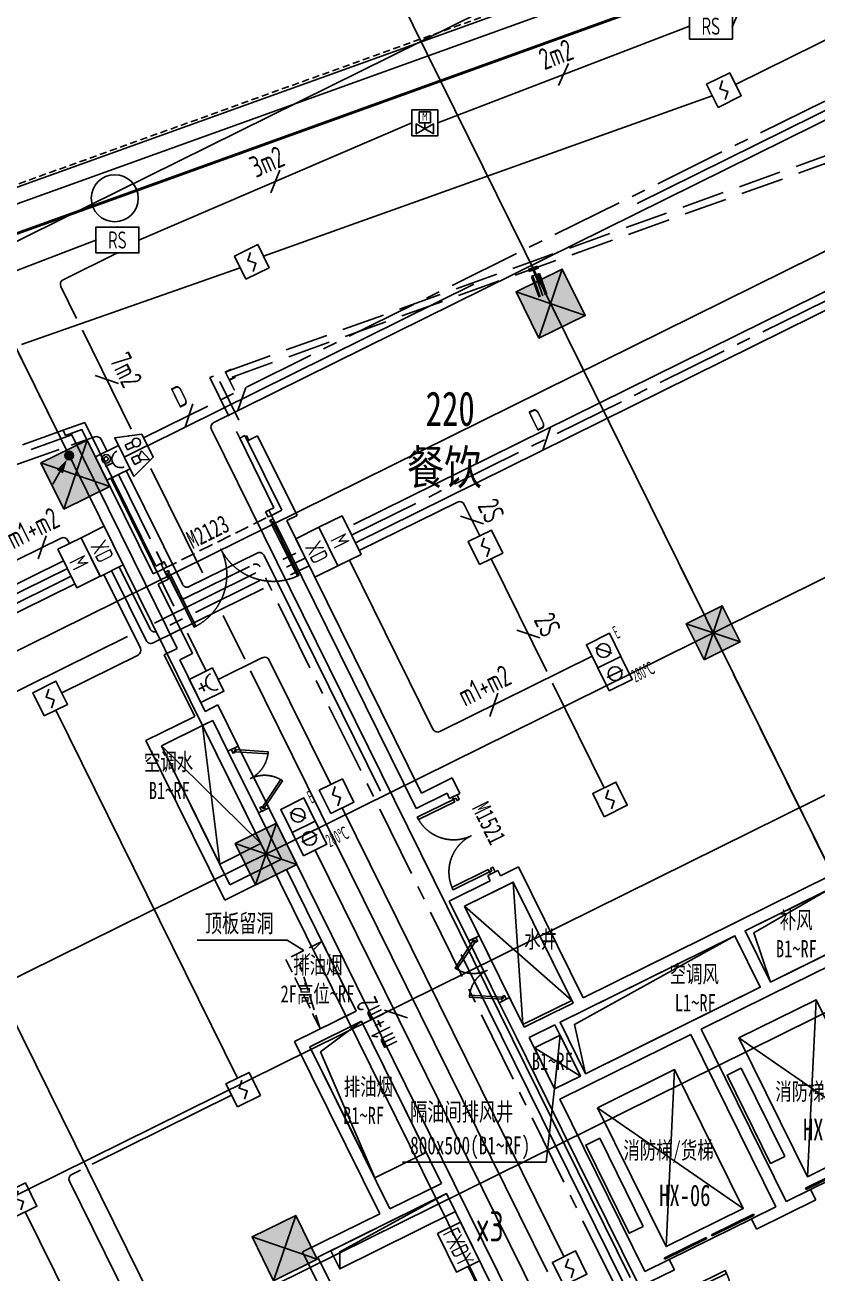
# Model space of a CAD drawing. Header units: millimetres. Extents: x -99490 to 495010, y -402480 to 18020.
# Drawn here: x 117101 to 130915, y -240074 to -218324 of the extents above; entities that cross this region are included whole.
import ezdxf
from ezdxf.enums import TextEntityAlignment as Align

# ---------------------------------------------------------------- set-up
doc = ezdxf.new("R2010")
doc.units = ezdxf.units.MM
doc.header["$LTSCALE"] = 1000
for name, pattern in [('__覆盖_A10-二层平面工作区_TEN25C3T$0$__附着_A10-2F~RF中庭外参_TEN25C3T_设计区$0$__DASH', [0.35, 0.25, -0.1]), ('__覆盖_A10-二层平面工作区_TEN25C3T$0$__附着_A10-2F~RF中庭外参_TEN25C3T_设计区$0$DASH', [0.35, 0.25, -0.1]), ('__覆盖_A10-二层平面工作区_TEN25C3T$0$__附着_A10-2F~RF中庭外参_TEN25C3T_设计区$0$HIDDEN', [9.525, 6.35, -3.175]), ('__覆盖_A10-二层平面工作区_TEN25C3T$0$DASH', [0.35, 0.25, -0.1]), ('__覆盖_A10-二层平面工作区_TEN25C3T$0$DASHED', [0.75, 0.5, -0.25]), ('__覆盖_A10-二层平面工作区_TEN25C3T$0$HIDDEN', [9.525, 6.35, -3.175]), ('CENTER', [2, 1.25, -0.25, 0.25, -0.25]), ('HIDDEN', [9.525, 6.35, -3.175]), ('HIDDEN2', [0.1875, 0.125, -0.0625])]:
    doc.linetypes.add(name, pattern=pattern)
doc.layers.get('DEFPOINTS').update_dxf_attribs({"color": 9})
for name, color, linetype in [('__覆盖_A10-二层平面工作区_TEN25C3T$0$__附着_A10-2F~RF中庭外参_TEN25C3T_设计区$0$$AUDIT-BAD-LAYER', 9, 'Continuous'), ('__覆盖_A10-二层平面工作区_TEN25C3T$0$__附着_A10-2F~RF中庭外参_TEN25C3T_设计区$0$AUDIT_I_200724183701-100', 9, 'Continuous'), ('__覆盖_A10-二层平面工作区_TEN25C3T$0$__附着_A10-2F~RF中庭外参_TEN25C3T_设计区$0$AUDIT_I_200724183701-102', 9, 'Continuous'), ('__覆盖_A10-二层平面工作区_TEN25C3T$0$__附着_A10-2F~RF中庭外参_TEN25C3T_设计区$0$AUDIT_I_200724183701-103', 9, 'Continuous'), ('__覆盖_A10-二层平面工作区_TEN25C3T$0$__附着_A10-2F~RF中庭外参_TEN25C3T_设计区$0$AUDIT_I_200724183701-104', 9, '__覆盖_A10-二层平面工作区_TEN25C3T$0$__附着_A10-2F~RF中庭外参_TEN25C3T_设计区$0$HIDDEN'), ('__覆盖_A10-二层平面工作区_TEN25C3T$0$__附着_A70-楼电梯B1F零件图_TEN25C3T_设计区_0$0$房间面积', 9, 'Continuous'), ('__覆盖_A10-二层平面工作区_TEN25C3T$0$AD-NAME-ROOM', 9, 'Continuous'), ('__覆盖_A10-二层平面工作区_TEN25C3T$0$AD-NUMB', 9, 'Continuous'), ('__覆盖_A10-二层平面工作区_TEN25C3T$0$AE-DOOR-INSD', 9, 'Continuous'), ('__覆盖_A10-二层平面工作区_TEN25C3T$0$AE-EQPM', 9, 'Continuous'), ('__覆盖_A10-二层平面工作区_TEN25C3T$0$店铺编号', 9, 'Continuous'), ('A-建筑底图', 9, 'Continuous'), ('C-XREF-EXT', 7, 'Continuous'), ('E-FAS-DEVC', 3, 'Continuous'), ('E-FAS-DIMS', 6, 'Continuous'), ('E-FAS-WIRE', 4, 'Continuous'), ('E-FAS-WIRE2', 4, 'CENTER'), ('E-FAS-WIRE5', 4, 'HIDDEN'), ('E-FAS-WIRE6', 4, 'HIDDEN2'), ('E-POWR-EQPM', 3, 'Continuous'), ('E-UNIV-EL', 140, 'Continuous'), ('E-UNIV-NOTE', 6, 'Continuous')]:
    doc.layers.add(name, color=color, linetype=linetype)
doc.styles.add('__覆盖_A10-二层平面工作区_TEN25C3T$0$__覆盖_A70-扶梯外参专项图纸_TEN25C3T_设计区$0$TH-STYLE1', font='Stfangso_0.ttf', dxfattribs={"width": 0.7})
doc.styles.add('__覆盖_A10-二层平面工作区_TEN25C3T$0$__附着_A70-楼电梯B1F零件图_TEN25C3T_设计区_0$0$TH-STYLE1', font='Stfangso_0.ttf', dxfattribs={"width": 0.7})
doc.styles.add('__覆盖_A10-二层平面工作区_TEN25C3T$0$TH-STYLE1', font='Stfangso_0.ttf', dxfattribs={"width": 0.7})
doc.styles.add('__覆盖_A10-二层平面工作区_TEN25C3T$0$TH-STYLE1_T3', font='Stfangso_0.ttf', dxfattribs={"width": 0.7})
doc.styles.add('_TEL_DIM', font='TSSDENG', dxfattribs={"width": 0.65, "height": 3.5, "bigfont": 'TSSDCHN'})
doc.styles.add('TH-STYLE3', font='tssdeng.shx', dxfattribs={"width": 0.65, "bigfont": 'tssdchn.shx'})
doc.dimstyles.new('__覆盖_A10-二层平面工作区_TEN25C3T$0$_TCH_ARCH&&150', dxfattribs={"dimtxt": 313.953488, "dimasz": 150, "dimexe": 375, "dimexo": 450, "dimgap": 150, "dimtad": 1, "dimdec": 0, "dimzin": 0, "dimdsep": 46, "dimtxsty": '__覆盖_A10-二层平面工作区_TEN25C3T$0$TH-STYLE1_T3', "dimblk": '__覆盖_A10-二层平面工作区_TEN25C3T$0$_ArchTick', "dimcen": 0.09, "dimclrd": 256, "dimclre": 256, "dimclrt": 256, "dimazin": 2, "dimtfac": 1, "dimtdec": 0, "dimtix": 1, "dimtmove": 2, "dimatfit": 3, "dimfxl": 1, "dimtolj": 1, "dimtzin": 0, "dimarcsym": 0})

# ---------------------------------------------------------------- blocks, each defined once
blk = doc.blocks.new('E-BFAS712')
blk.add_lwpolyline([(-1.5, -1.5), (-1.5, 1.5), (1.5, 1.5), (1.5, -1.5)], close=True)
at = {"layer": 'E-UNIV-EL'}
blk.add_line((1, 0), (-1, 0), dxfattribs=at)
blk.add_circle((0, 0), 0.8, dxfattribs=at)
at = {"layer": 'E-UNIV-EL', "style": 'TH-STYLE3', "width": 0.5}
blk.add_attdef('F', text='', height=1.5, dxfattribs=at).set_placement((3, -1.25), align=Align.MIDDLE)
blk = doc.blocks.new('E-BFAS730')
blk.add_lwpolyline([(-1.5, -1.5), (-1.5, 1.5), (1.5, 1.5), (1.5, -1.5)], close=True)
at = {"layer": 'E-UNIV-EL'}
blk.add_line((-0.71, 0.71), (0.71, -0.71), dxfattribs=at)
blk.add_circle((0, 0), 0.8, dxfattribs=at)
at = {"layer": 'E-UNIV-EL', "style": 'TH-STYLE3', "width": 0.5}
blk.add_attdef('F', text='', height=1.5, dxfattribs=at).set_placement((2.25, 1.25), align=Align.MIDDLE)
blk = doc.blocks.new('E-BFAS810')
blk.add_lwpolyline([(-2.5, -1.5), (-2.5, 1.5), (2.5, 1.5), (2.5, -1.5)], close=True)
at = {"layer": 'E-UNIV-EL', "style": 'TH-STYLE3', "width": 0.7}
blk.add_attdef('BOX', text='', height=2, dxfattribs=at).set_placement((0, 0), align=Align.MIDDLE)
blk = doc.blocks.new('$equip$00003463')
for p in [(0, 1.5), (-2.5, 0), (2.5, 0), (0, -1.5)]:
    blk.add_point(p)
at = {"rotation": 359.9996786081254}
blk.add_blockref('E-BFAS810', (0, 0), dxfattribs=at).add_auto_attribs({'BOX': 'RS'})
at = {"color": 7, "style": '_TEL_DIM', "flags": 1}
for tag in ['REMARK', 'A']:
    blk.add_attdef(tag, text='', height=0.01, dxfattribs=at).set_placement((0, 0), align=Align.MIDDLE_CENTER)
blk = doc.blocks.new('E-BFAS610')
blk.add_lwpolyline([(-1.5, -1.5), (-1.5, 1.5), (1.5, 1.5), (1.5, -1.5)], close=True)
at = {"layer": 'E-UNIV-EL'}
for p, q in [((0, 0), (0, -1)), ((-0.5, -0.5), (0.5, -0.5))]:
    blk.add_line(p, q, dxfattribs=at)
blk.add_arc((0, 1), 1, 180, 0, dxfattribs=at)
blk = doc.blocks.new('$equip$00003445')
for p in [(0, 1.5), (-1.5, 0), (1.5, 0), (0, -1.5)]:
    blk.add_point(p)
at = {"rotation": 359.9996786081254}
blk.add_blockref('E-BFAS610', (0, 0), dxfattribs=at)
at = {"color": 7, "style": '_TEL_DIM', "flags": 1}
for tag in ['REMARK', 'A']:
    blk.add_attdef(tag, text='', height=0.01, dxfattribs=at).set_placement((0, 0), align=Align.MIDDLE_CENTER)
blk = doc.blocks.new('E-BFAS110')
blk.add_lwpolyline([(-1.5, -1.5), (-1.5, 1.5), (1.5, 1.5), (1.5, -1.5)], close=True)
at = {"layer": 'E-UNIV-EL'}
blk.add_lwpolyline([(0.35, 1.06), (-0.35, 0.35), (0.35, -0.35), (-0.35, -1.06)], dxfattribs=at)
blk = doc.blocks.new('$Equip$00002649')
at = {"layer": 'E-FAS-DEVC', "rotation": 359.9996786081254}
blk.add_blockref('E-BFAS110', (0, 0), dxfattribs=at)
blk = doc.blocks.new('E-BFAS212')
blk.add_lwpolyline([(-1.5, -1.5), (-1.5, 1.5), (1.5, 1.5), (1.5, -1.5)], close=True)
at = {"layer": 'E-UNIV-EL'}
blk.add_line((0, 0), (0, -1), dxfattribs=at)
for radius in [0.5, 0.25]:
    blk.add_circle((0.75, -0.5), radius, dxfattribs=at)
blk.add_arc((0, 1), 1, 180, 0, dxfattribs=at)
blk = doc.blocks.new('$equip$00003443')
at = {"layer": 'E-FAS-DEVC', "rotation": 359.9996786081254}
blk.add_blockref('E-BFAS212', (0, 0), dxfattribs=at)
blk = doc.blocks.new('E-BFAS330')
blk.add_lwpolyline([(-2.5, -1.5), (-1.5, 1.5), (1.5, 1.5), (2.5, -1.5)], close=True)
at = {"layer": 'E-UNIV-EL'}
for p, q in [((0, 1.5), (0, -1.5)), ((-1.56, 1), (-0.24, 0.6)), ((-1.1, 0), (-1.56, 1)), ((-0.5, 0), (-1.3, 0)), ((-1.3, 0), (-1.3, -0.8)), ((-0.7, 0), (-0.24, 0.6)), ((-0.5, 0), (-0.5, -0.8)), ((0.6, 0.1), (0.6, -0.8)), ((1.2, 0.1), (1.2, -0.8)), ((-1.3, -0.8), (-0.5, -0.8)), ((1.2, -0.8), (0.6, -0.8))]:
    blk.add_line(p, q, dxfattribs=at)
blk.add_circle((0.9, 0.5), 0.5, dxfattribs=at)
blk = doc.blocks.new('$equip$00003451')
for p in [(0, 3), (-2, 1.5), (2, 1.5), (0, 0)]:
    blk.add_point(p)
at = {"rotation": 359.9996786081254}
blk.add_blockref('E-BFAS330', (0, 1.5), dxfattribs=at)
at = {"color": 7, "style": '_TEL_DIM', "flags": 1}
for tag in ['REMARK', 'A']:
    blk.add_attdef(tag, text='', height=0.01, dxfattribs=at).set_placement((0, 0), align=Align.MIDDLE_CENTER)
blk = doc.blocks.new('E-BFAS621-3')
blk.add_lwpolyline([(-1.5, -1.5), (-1.5, 1.5), (1.5, 1.5), (1.5, -1.5)], close=True)
at = {"layer": 'E-UNIV-EL'}
for p, q in [((-0.65, 1.3), (0.65, 1.3)), ((-0.65, 0), (-0.65, 1.3)), ((-0.65, 0), (0.65, 0)), ((0, 0), (0, -0.7)), ((0.65, 0), (0.65, 1.3))]:
    blk.add_line(p, q, dxfattribs=at)
blk.add_lwpolyline([(1, -1.28), (1, -0.12), (-1, -1.28), (-1, -0.12)], close=True, dxfattribs=at)
at = {"layer": 'E-UNIV-EL', "style": 'TH-STYLE3', "width": 0.7}
blk.add_attdef('F', text='', height=1, dxfattribs=at).set_placement((0, 0.65), align=Align.MIDDLE)
blk = doc.blocks.new('E-BFAS011')
blk.add_lwpolyline([(-2.5, -1.5), (-2.5, 1.5), (2.5, 1.5), (2.5, -1.5)], close=True)
at = {"layer": 'E-UNIV-EL', "style": 'TH-STYLE3', "width": 0.7}
blk.add_attdef('F', text='', height=2, dxfattribs=at).set_placement((0, 0), align=Align.MIDDLE)
blk = doc.blocks.new('E-ANNO04')
blk.add_line((-1, -1), (1, 1))
at = {"style": 'TH-STYLE3', "width": 0.7}
blk.add_attdef('N', text='', height=2.5, dxfattribs=at).set_placement((0, 2.5), align=Align.MIDDLE)
blk = doc.blocks.new('E-BLEADER-2')
blk.add_line((-2.88, -4.98), (-1.63, -2.81))
at = {"const_width": 0.75}
blk.add_lwpolyline([(-0.38, 0, 1), (0.38, 0, 1)], format="xyb", close=True, dxfattribs=at)
blk.add_lwpolyline([(-1.63, -2.81, 1.25, 0, 0), (-0.38, -0.65, 0, 0, 0)], format="xyseb")
blk.add_circle((0, 0), 0.75)
blk = doc.blocks.new('__覆盖_A10-二层平面工作区_TEN25C3T$0$__附着_A10-2F~RF中庭外参_TEN25C3T_设计区$0$DIMISING WALL')
at = {"layer": '__覆盖_A10-二层平面工作区_TEN25C3T$0$__附着_A10-2F~RF中庭外参_TEN25C3T_设计区$0$AUDIT_I_200724183701-103'}
h = blk.add_hatch(dxfattribs=at)
h.set_pattern_fill('ANSI31,_O', color=250, scale=0.1)
h.set_pattern_definition([(45, (-76409.48765, 704775.68168), (-0.112253201513, 0.112253201513), [])])
h.paths.add_polyline_path([(80114, 95740), (80113, 95740), (80113, 95603), (80101, 95603), (80101, 95740), (80100, 95740), (80100, 95602), (80114, 95602)])
h = blk.add_hatch(dxfattribs=at)
h.set_pattern_fill('NET3', color=250, style=0)
h.set_pattern_definition([(360, (-76409.4876, 704775.6817), (8e-16, 3.175), []), (60, (-76409.4876, 704775.6817), (-2.749630657, 1.5875), []), (120, (-76409.4876, 704775.6817), (-2.749630657, -1.5875), [])])
h.paths.add_polyline_path([(80113, 95740), (80113, 95603), (80101, 95603), (80101, 95740)])
at = {"layer": '__覆盖_A10-二层平面工作区_TEN25C3T$0$__附着_A10-2F~RF中庭外参_TEN25C3T_设计区$0$$AUDIT-BAD-LAYER'}
for p, q in [((80035, 95742), (80035, 96126)), ((80057, 95742), (80057, 96126)), ((80107, 95742), (80107, 96126)), ((80157, 95742), (80157, 96126)), ((80179, 96126), (80179, 95742)), ((80057, 95742), (80035, 95742)), ((80157, 95742), (80057, 95742)), ((80157, 95742), (80179, 95742)), ((80096, 95627), (80012, 95627)), ((80118, 95627), (80204, 95627))]:
    blk.add_line(p, q, dxfattribs=at)
at = {"layer": '__覆盖_A10-二层平面工作区_TEN25C3T$0$__附着_A10-2F~RF中庭外参_TEN25C3T_设计区$0$AUDIT_I_200724183701-100'}
blk.add_lwpolyline([(80157, 96126), (80157, 95742), (80057, 95742), (80057, 96126)], dxfattribs=at)
at = {"layer": '__覆盖_A10-二层平面工作区_TEN25C3T$0$__附着_A10-2F~RF中庭外参_TEN25C3T_设计区$0$AUDIT_I_200724183701-102'}
for points in [[(80100, 95740), (80100, 95602), (80114, 95602), (80114, 95740)], [(80101, 95740), (80101, 95603), (80113, 95603), (80113, 95740)]]:
    blk.add_lwpolyline(points, dxfattribs=at)
blk.add_lwpolyline([(80113, 95740), (80113, 95603), (80101, 95603), (80101, 95740)], close=True, dxfattribs=at)
at = {"layer": '__覆盖_A10-二层平面工作区_TEN25C3T$0$__附着_A10-2F~RF中庭外参_TEN25C3T_设计区$0$AUDIT_I_200724183701-103'}
blk.add_lwpolyline([(80114, 95740), (80113, 95740), (80113, 95603), (80101, 95603), (80101, 95740), (80100, 95740), (80100, 95602), (80114, 95602), (80114, 95740)], dxfattribs=at)
at = {"layer": '__覆盖_A10-二层平面工作区_TEN25C3T$0$__附着_A10-2F~RF中庭外参_TEN25C3T_设计区$0$AUDIT_I_200724183701-104'}
for points in [[(80020, 95607), (80100, 95607), (80100, 95647), (80020, 95647), (80020, 95643), (80096, 95643), (80096, 95611), (80020, 95611)], [(80194, 95607), (80114, 95607), (80114, 95647), (80194, 95647), (80194, 95643), (80118, 95643), (80118, 95611), (80194, 95611)]]:
    blk.add_lwpolyline(points, close=True, dxfattribs=at)
blk = doc.blocks.new('*U475')
for points in [[(0, 1000), (0, 0), (1600, 0), (1600, 1000)], [(1600, 1000), (0, 1000), (1482, 899), (1600, 0)]]:
    blk.add_lwpolyline(points, close=True)
blk.add_lwpolyline([(0, 1000), (1482, 899), (1600, 0)])
at = {"style": '__覆盖_A10-二层平面工作区_TEN25C3T$0$TH-STYLE1', "width": 0.7}
blk.add_attdef('留洞编号', (206, -20), '', height=200, dxfattribs=at)
blk = doc.blocks.new('*U476')
for points in [[(0, 1000), (0, 0), (3400, 0), (3400, 1000)], [(3400, 1000), (0, 1000), (3192, 854), (3400, 0)]]:
    blk.add_lwpolyline(points, close=True)
blk.add_lwpolyline([(0, 1000), (3192, 854), (3400, 0)])
at = {"style": '__覆盖_A10-二层平面工作区_TEN25C3T$0$TH-STYLE1', "width": 0.7}
blk.add_attdef('留洞编号', (206, -20), '', height=200, dxfattribs=at)
blk = doc.blocks.new('*U477')
for points in [[(0, 2550), (0, 0), (1000, 0), (1000, 2550)], [(1000, 2550), (0, 2550), (874, 2387), (1000, 0)]]:
    blk.add_lwpolyline(points, close=True)
blk.add_lwpolyline([(0, 2550), (874, 2387), (1000, 0)])
at = {"style": '__覆盖_A10-二层平面工作区_TEN25C3T$0$TH-STYLE1', "width": 0.7}
blk.add_attdef('留洞编号', (206, -20), '', height=200, dxfattribs=at)
blk = doc.blocks.new('*U487')
blk.add_lwpolyline([(0, 0), (950, 0), (950, -2300), (0, -2300)], close=True)
for points in [[(950, 0), (0, -2300)], [(0, 0), (950, -2300)]]:
    blk.add_lwpolyline(points)
blk = doc.blocks.new('*U491')
at = {"linetype": '__覆盖_A10-二层平面工作区_TEN25C3T$0$DASH'}
blk.add_lwpolyline([(0, 0), (0, -1350), (700, -1350), (700, 0)], close=True, dxfattribs=at)
blk.add_lwpolyline([(0, -1350), (180, -169), (700, 0)], dxfattribs=at)
blk = doc.blocks.new('*U500')
for points in [[(0, 350), (0, 0), (2250, 0), (2250, 350)], [(2250, 350), (0, 350), (2116, 266), (2250, 0)]]:
    blk.add_lwpolyline(points, close=True)
blk.add_lwpolyline([(0, 350), (2116, 266), (2250, 0)])
at = {"style": '__覆盖_A10-二层平面工作区_TEN25C3T$0$TH-STYLE1', "width": 0.7}
blk.add_attdef('留洞编号', (206, -20), '', height=200, dxfattribs=at)
blk = doc.blocks.new('__覆盖_A10-二层平面工作区_TEN25C3T$0$A$C20776C1F')
at = {"layer": '__覆盖_A10-二层平面工作区_TEN25C3T$0$AD-NAME-ROOM', "style": '__覆盖_A10-二层平面工作区_TEN25C3T$0$TH-STYLE1', "width": 0.7}
blk.add_attdef('楼电梯名称', (32, 134), '', height=300, dxfattribs=at)
blk = doc.blocks.new('__覆盖_A10-二层平面工作区_TEN25C3T$0$_ArchTick')
at = {"color": 0, "linetype": 'ByBlock', "const_width": 0.4}
blk.add_lwpolyline([(-0.5, -0.5), (0.5, 0.5)], dxfattribs=at)
blk = doc.blocks.new('*D532')
at = {"layer": 'A-建筑底图', "linetype": 'ByBlock', "lineweight": -2, "transparency": 16777216}
for p, q in [((1527991, 411215), (1528921, 409333)), ((1510359, 400578), (1528755, 409669)), ((1509595, 402124), (1510525, 400241))]:
    blk.add_line(p, q, dxfattribs=at)
at = {"layer": 'DEFPOINTS', "color": 0, "linetype": 'ByBlock', "transparency": 16777216}
for p in [(1527792, 411618), (1528755, 409669), (1509395, 402527)]:
    blk.add_point(p, dxfattribs=at)
at = {"layer": 'A-建筑底图', "linetype": 'ByBlock', "lineweight": -2, "transparency": 16777216, "xscale": 150, "yscale": 150, "zscale": 150}
for p, rotation in [((1528755, 409669), 26.2983916370525), ((1510359, 400578), 206.2983916370525)]:
    blk.add_blockref('__覆盖_A10-二层平面工作区_TEN25C3T$0$_ArchTick', p, dxfattribs=dict(at, rotation=rotation))
at = {"layer": 'A-建筑底图', "linetype": 'ByBlock', "transparency": 16777216, "insert": (1519419, 405402), "char_height": 314, "attachment_point": 5, "rotation": 26.2984, "style": '__覆盖_A10-二层平面工作区_TEN25C3T$0$TH-STYLE1_T3'}
blk.add_mtext('\\A1;20520', dxfattribs=at)
blk = doc.blocks.new('*U485')
for points in [[(30, 30), (60, 30), (60, 750), (30, 750)], [(1070, 30), (1040, 30), (1040, 350), (1070, 350)]]:
    blk.add_lwpolyline(points, close=True)
for points in [[(30, 0), (30, 30), (0, 30), (0, -30), (60, -30), (60, 0), (30, 0)], [(1070, 0), (1070, 30), (1100, 30), (1100, -30), (1040, -30), (1040, 0), (1070, 0)]]:
    blk.add_lwpolyline(points)
at = {"linetype": '__覆盖_A10-二层平面工作区_TEN25C3T$0$HIDDEN'}
for centre, radius, start, end in [((30, 30), 720, 0, 90), ((1070, 30), 320, 90, 180)]:
    blk.add_arc(centre, radius, start, end, dxfattribs=at)
blk = doc.blocks.new('__覆盖_A10-二层平面工作区_TEN25C3T$0$$DorLib2D$00000294')
at = {"layer": '__覆盖_A10-二层平面工作区_TEN25C3T$0$AE-DOOR-INSD', "xscale": 0.0009090909090909091, "yscale": 0.0009090909090909091, "zscale": 0.0009090909090909091}
blk.add_blockref('*U485', (-0.5, 0), dxfattribs=at)
blk = doc.blocks.new('*U466')
for points in [[(30, 30), (60, 30), (60, 1000), (30, 1000)], [(1970, 30), (1940, 30), (1940, 1000), (1970, 1000)]]:
    blk.add_lwpolyline(points, close=True)
for points in [[(30, 0), (30, 30), (0, 30), (0, -30), (60, -30), (60, 0), (30, 0)], [(1970, 0), (1970, 30), (2000, 30), (2000, -30), (1940, -30), (1940, 0), (1970, 0)]]:
    blk.add_lwpolyline(points)
at = {"linetype": '__覆盖_A10-二层平面工作区_TEN25C3T$0$HIDDEN'}
for centre, start, end in [((30, 30), 0, 90), ((1970, 30), 90, 180)]:
    blk.add_arc(centre, 970, start, end, dxfattribs=at)
blk = doc.blocks.new('__覆盖_A10-二层平面工作区_TEN25C3T$0$$DorLib2D$00000002')
at = {"layer": '__覆盖_A10-二层平面工作区_TEN25C3T$0$AE-DOOR-INSD', "xscale": -0.0005, "yscale": 0.0005, "zscale": 0.0005, "rotation": 2.749842017599796e-11}
blk.add_blockref('*U466', (0.5, 0), dxfattribs=at)
blk = doc.blocks.new('__覆盖_A10-二层平面工作区_TEN25C3T$0$$DORLIB2D$00000127')
at = {"color": 0}
for points in [[(-0.543, 0.795), (-0.543, 0.69)], [(-0.033, 0.795), (-0.543, 0.795)], [(-0.033, 0.69), (-0.543, 0.69)], [(-0.033, 0.795), (-0.033, 0.69)], [(0.543, 0.795), (0.033, 0.795)], [(0.033, 0.795), (0.033, 0.69)], [(0.543, 0.69), (0.033, 0.69)], [(0.543, 0.795), (0.543, 0.69)], [(0.51, 0.5), (-0.51, 0.5)]]:
    blk.add_lwpolyline(points, dxfattribs=at)
blk = doc.blocks.new('*U472')
for points in [[(30, 30), (56, 15), (291, 422), (265, 437)], [(970, 30), (944, 15), (709, 422), (735, 437)]]:
    blk.add_lwpolyline(points, close=True)
for points in [[(30, 0), (30, 30), (0, 30), (0, -30), (60, -30), (60, 0), (30, 0)], [(970, 0), (970, 30), (1000, 30), (1000, -30), (940, -30), (940, 0), (970, 0)]]:
    blk.add_lwpolyline(points)
at = {"linetype": '__覆盖_A10-二层平面工作区_TEN25C3T$0$HIDDEN'}
for centre, start, end in [((30, 30), 0, 60), ((970, 30), 120, 180)]:
    blk.add_arc(centre, 470, start, end, dxfattribs=at)
blk = doc.blocks.new('__覆盖_A10-二层平面工作区_TEN25C3T$0$$DorLib2D$00000297')
at = {"layer": '__覆盖_A10-二层平面工作区_TEN25C3T$0$AE-DOOR-INSD', "xscale": 0.001, "yscale": 0.001, "zscale": 0.001}
blk.add_blockref('*U472', (-0.5, 0), dxfattribs=at)
blk = doc.blocks.new('*U496')
for points in [[(30, 30), (60, 30), (60, 500), (30, 500)], [(970, 30), (940, 30), (940, 500), (970, 500)]]:
    blk.add_lwpolyline(points, close=True)
for points in [[(30, 0), (30, 30), (0, 30), (0, -30), (60, -30), (60, 0), (30, 0)], [(970, 0), (970, 30), (1000, 30), (1000, -30), (940, -30), (940, 0), (970, 0)]]:
    blk.add_lwpolyline(points)
at = {"linetype": '__覆盖_A10-二层平面工作区_TEN25C3T$0$HIDDEN'}
for centre, start, end in [((30, 30), 0, 90), ((970, 30), 90, 180)]:
    blk.add_arc(centre, 470, start, end, dxfattribs=at)
blk = doc.blocks.new('__覆盖_A10-二层平面工作区_TEN25C3T$0$$DorLib2D$00000292')
at = {"layer": '__覆盖_A10-二层平面工作区_TEN25C3T$0$AE-DOOR-INSD', "xscale": 0.001, "yscale": 0.001, "zscale": 0.001}
blk.add_blockref('*U496', (-0.5, 0), dxfattribs=at)
blk = doc.blocks.new('A$C4BB53128')
at = {"layer": 'A-建筑底图'}
h = blk.add_hatch(color=256, dxfattribs=at)
h.dxf.hatch_style = 1
h.paths.add_polyline_path([(-15474.3, 32328.3), (-16281.2, 31929.5), (-15882.4, 31122.7), (-15075.6, 31521.4)])
h = blk.add_hatch(color=256, dxfattribs=at)
h.dxf.hatch_style = 1
h.paths.add_polyline_path([(-23762, 29348.2), (-24568.8, 28949.5), (-24170.1, 28142.6), (-23363.3, 28541.4)])
h = blk.add_hatch(color=256, dxfattribs=at)
h.dxf.hatch_style = 1
h.paths.add_polyline_path([(-12684.2, 26456.7), (-13311.7, 26146.6), (-13001.6, 25519), (-12374.1, 25829.2)])
h = blk.add_hatch(color=256, dxfattribs=at)
h.dxf.hatch_style = 1
h.paths.add_polyline_path([(-20461.1, 22669.2), (-21178.3, 22314.7), (-20823.8, 21597.5), (-20106.6, 21952)])
h = blk.add_hatch(color=256, dxfattribs=at)
h.dxf.hatch_style = 1
h.paths.add_polyline_path([(-20123.9, 15836.4), (-20885.9, 15459.8), (-20509.4, 14697.8), (-19747.3, 15074.4)])
at = {"layer": '__覆盖_A10-二层平面工作区_TEN25C3T$0$AE-EQPM'}
for p, q in [((-11198.8, 16510.4), (-11050.3, 19595.5)), ((-12395, 18930.9), (-9854, 17174.9)), ((-13664.1, 15292), (-13515.6, 18377.1)), ((-14860.4, 17712.5), (-12319.4, 15956.5))]:
    blk.add_line(p, q, dxfattribs=at)
for points in [[(-12395, 18930.9), (-11050.3, 19595.5), (-9854, 17174.9), (-11198.8, 16510.4)], [(-14860.4, 17712.5), (-13515.6, 18377.1), (-12319.4, 15956.5), (-13664.1, 15292)], [(-11596.6, 16863.9), (-12355.8, 18400.1), (-12601.6, 18278.7), (-11842.4, 16742.4)], [(-14062, 15645.5), (-14821.2, 17181.8), (-15067, 17060.3), (-14307.8, 15524)]]:
    blk.add_lwpolyline(points, close=True, dxfattribs=at)
at = {"layer": 'A-建筑底图'}
for p, q in [((0, 0), (-32337.1, 65433.7)), ((-9704.4, 0), (-40136.6, 61579.2)), ((-58470.4, 16266.6), (16323.7, 53229.6)), ((-58470.4, 9127.7), (16338.6, 46098.1)), ((-58470.4, 3438.9), (16382.8, 40431.1)), ((-32556.5, 31030.3), (-13838.2, 37763.6)), ((-32465.2, 30776.3), (-13746.8, 37509.5)), ((-57754.9, 0), (16406.6, 36650.3)), ((-50080.8, 0), (16411.2, 32860.1)), ((-15474.3, 32328.3, 0), (-15882.4, 31122.7, 0)), ((-16281.2, 31929.5, 0), (-15075.6, 31521.4, 0)), ((-24041.2, 29461.8), (-22745, 26838.9)), ((-23851.8, 29529.9), (-22610, 27017.1)), ((-20787.6, 29423.6), (-20966.9, 29335)), ((-20787.6, 29423.6), (-20100.8, 28034.1)), ((-23762, 29348.2, 0), (-24170.1, 28142.6, 0)), ((-20966.9, 29335), (-20368.7, 28124.7)), ((-24568.8, 28949.5, 0), (-23363.3, 28541.4, 0)), ((-20458.4, 28080.4), (-20548, 28036.1)), ((-20458.4, 28080.4), (-20368.7, 28124.7)), ((-20548, 28036.1), (-20459.4, 27856.8)), ((-20459.4, 27856.8), (-18022.7, 22926.1)), ((-20280.1, 27945.4), (-20100.8, 28034.1)), ((-20280.1, 27945.4), (-17932, 23194)), ((-22430.7, 27105.7), (-22610, 27017.1)), ((-22342.1, 26926.4), (-22430.7, 27105.7)), ((-22745, 26838.9), (-22191.2, 25718.2)), ((-22521.4, 26837.8), (-22342.1, 26926.4)), ((-22521.4, 26837.8), (-21923.3, 25627.6)), ((-12684.2, 26456.7, 0), (-13001.6, 25519, 0)), ((-13311.7, 26146.6, 0), (-12374.1, 25829.2, 0)), ((-22415.3, 25607.5), (-22191.2, 25718.2)), ((-22415.3, 25607.5), (-21883.6, 24531.7)), ((-22147.4, 25516.8), (-21923.3, 25627.6)), ((-22147.4, 25516.8), (-21704.3, 24620.3)), ((-21704.3, 24620.3), (-21480.2, 24731.1)), ((-21125.8, 24013.9), (-21480.2, 24731.1)), ((-22735.3, 24110.8), (-21883.6, 24531.7)), ((-22467.4, 24020.1), (-21705.4, 24396.7)), ((-21750.2, 24374.5), (-21447.4, 21956.2)), ((-21705.4, 24396.7), (-21570.9, 24463.1)), ((-21570.9, 24463.1), (-21305.1, 23925.2)), ((-22735.3, 24110.8), (-21361.9, 21331.6)), ((-20732.2, 22314.5), (-22467.4, 24020.1)), ((-22467.4, 24020.1), (-21271.2, 21599.6)), ((-21305.1, 23925.2), (-21125.8, 24013.9)), ((-21305.1, 23925.2, 0), (-20773.4, 22849.4, 0)), ((-21125.8, 24013.9, 0), (-20594.1, 22938.1, 0)), ((-17932, 23194), (-17394.1, 23459.8)), ((-17261.2, 23190.9), (-17394.1, 23459.8)), ((-18022.7, 22926.1), (-17484.8, 23191.9)), ((-17484.8, 23191.9), (-17440.5, 23102.3)), ((-17440.5, 23102.3), (-17261.2, 23190.9)), ((-20594.1, 22938.1), (-20773.4, 22849.4)), ((-20773.4, 22849.4), (-20374.7, 22042.6)), ((-20151.1, 22041.6), (-20594.1, 22938.1)), ((-20461.1, 22669.2, 0), (-20823.8, 21597.5, 0)), ((-21178.3, 22314.7, 0), (-20106.6, 21952, 0)), ((-21271.2, 21599.6), (-20374.7, 22042.6)), ((-20151.1, 22041.6), (-18844, 19396.7)), ((-21361.9, 21331.6), (-20286.1, 21863.3)), ((-20286.1, 21863.3), (-19067.6, 19397.7)), ((-16596.6, 21846.1), (-16775.9, 21757.5)), ((-16775.9, 21757.5), (-16731.6, 21667.9)), ((-16552.3, 21756.5), (-16596.6, 21846.1)), ((-16552.3, 21756.5), (-16238.5, 21911.5)), ((-16238.5, 21911.5), (-15108.8, 19625.5)), ((-12464.1, 20932.4), (-10760.7, 21774.2)), ((-17448.8, 21313.4), (-16731.6, 21667.9)), ((-17180.9, 21222.7), (-16553.3, 21532.9)), ((-16553.3, 21532.9), (-16329.2, 21643.6)), ((-16329.2, 21643.6), (-15288.1, 19536.8)), ((-12285.8, 20797.4), (-10761.8, 21550.6)), ((-17448.8, 21313.4), (-17105.4, 20618.6)), ((-16926.1, 20707.2), (-17180.9, 21222.7)), ((-15108.8, 19625.5), (-12464.1, 20932.4)), ((-17105.4, 20618.6), (-16926.1, 20707.2)), ((-16926.1, 20707.2, 0), (-16394.5, 19631.4, 0)), ((-15109.8, 19401.8), (-12465.1, 20708.8)), ((-12465.1, 20708.8), (-12022.1, 19812.3)), ((-12285.8, 20797.4), (-11842.8, 19900.9)), ((-20275.6, 20635.1), (-21842.9, 20635.1)), ((-19980.9, 20452.2), (-20275.6, 20635.1)), ((-17105.4, 20618.6, 0), (-16573.8, 19542.8, 0)), ((-11842.8, 19900.9), (-10766.8, 20432.7)), ((-11843.8, 19677.3), (-10767.9, 20209.1)), ((-13232.2, 19214.3), (-12022.1, 19812.3)), ((-16394.5, 19631.4), (-16573.8, 19542.8)), ((-16139.7, 19116), (-16394.5, 19631.4)), ((-13053.9, 19079.3), (-11843.8, 19677.3)), ((-20143.4, 18866.1), (-19067.6, 19397.7)), ((-18844, 19396.7), (-17359.9, 16393.6)), ((-16573.8, 19542.8), (-16274.7, 18937.7)), ((-16139.7, 19116), (-15646.6, 19359.7)), ((-15646.6, 19359.7), (-15288.1, 19536.8)), ((-15513.1, 19202.5), (-15109.8, 19401.8)), ((-19875.5, 18775.4), (-18979, 19218.4)), ((-18979, 19218.4), (-17583.5, 16394.7)), ((-16051.1, 18936.7), (-15602.8, 19158.2)), ((-15159.7, 18261.7), (-15602.8, 19158.2)), ((-15070.1, 18306), (-15513.1, 19202.5)), ((-15070.1, 18306), (-13232.2, 19214.3)), ((-16274.7, 18937.7), (-15743.1, 17861.9)), ((-16051.1, 18936.7), (-15608.1, 18040.2)), ((-15608.1, 18040.2), (-15514.2, 18978.9)), ((-15026.3, 18104.6), (-13233.2, 18990.7)), ((-13233.2, 18990.7), (-11749.1, 15987.4)), ((-13053.9, 19079.3), (-11569.8, 16076)), ((-20143.4, 18866.1), (-18659.3, 15863)), ((-19875.5, 18775.4), (-18480, 15951.6)), ((-15962.4, 18757.4), (-15159.7, 18261.7)), ((-15561.1, 18509.6), (-15756.9, 16764)), ((-15608.1, 18040.2), (-15159.7, 18261.7)), ((-15519.5, 17860.9), (-15026.3, 18104.6)), ((-15743.1, 17861.9), (-14170.2, 14679.3)), ((-15519.5, 17860.9), (-14035.3, 14857.6)), ((-15756.9, 16764), (-18263.3, 16764)), ((-18480, 15951.6), (-17583.5, 16394.7)), ((-17359.9, 16393.6), (-15809.2, 13255.9)), ((-18481, 15728), (-17494.9, 16215.4)), ((-17494.9, 16215.4), (-16077.1, 13346.5)), ((-11570.8, 15852.4), (-11055.3, 16107.2)), ((-11143.9, 16286.5), (-11569.8, 16076)), ((-11055.3, 16107.2), (-11143.9, 16286.5)), ((-11749.1, 15987.4), (-12174.9, 15777)), ((-20123.9, 15836.4, 0), (-20509.4, 14697.8, 0)), ((-20004, 15198.4), (-18659.3, 15863)), ((-19736.1, 15107.8), (-18481, 15728)), ((-12174.9, 15777), (-12086.3, 15597.7)), ((-12086.3, 15597.7), (-11570.8, 15852.4)), ((-20885.9, 15459.8, 0), (-19747.3, 15074.4, 0)), ((-20004, 15198.4), (-19472.4, 14122.6)), ((-19736.1, 15107.8), (-19248.8, 14121.6)), ((-13609.3, 15068.1), (-14035.3, 14857.6)), ((-13520.7, 14888.8), (-13609.3, 15068.1)), ((-13946.6, 14678.3), (-13520.7, 14888.8))]:
    blk.add_line(p, q, dxfattribs=at)
at = {"layer": 'A-建筑底图', "linetype": '__覆盖_A10-二层平面工作区_TEN25C3T$0$__附着_A10-2F~RF中庭外参_TEN25C3T_设计区$0$__DASH', "ltscale": 3}
for p, q in [((-8715.1, 35081.1), (-21622.2, 30438.2)), ((-8672.8, 34963.4), (-21448.1, 30368)), ((-21622.2, 30438.2, 0), (-21099.7, 29380.9, 0)), ((-21448.1, 30368, 0), (-20943.3, 29346.6, 0)), ((-24180.5, 29518), (-42993.2, 22750.8)), ((-24030.1, 29439.2), (-31811.5, 26640.1))]:
    blk.add_line(p, q, dxfattribs=at)
at = {"layer": 'A-建筑底图', "linetype": 'ByBlock'}
for p, q in [((-23802.5, 29653.9), (-22563.6, 27151.6)), ((-21010, 29425.2), (-21099.9, 29380.8)), ((-21099.9, 29380.8), (-20503.8, 28169.6)), ((-20368.7, 28124.7), (-21010, 29425.2)), ((-20503.8, 28169.6), (-20593.4, 28125.2)), ((-20549.1, 28035.6), (-20368.7, 28124.7)), ((-20549.2, 28035.6), (-20548, 28036.1)), ((-22563.6, 27151.6), (-22473.9, 27195.9)), ((-22429.6, 27106.3), (-22610, 27017.1)), ((-22429.6, 27106.3), (-22429.6, 27106.3))]:
    blk.add_line(p, q, dxfattribs=at)
at = {"layer": 'A-建筑底图', "linetype": '__覆盖_A10-二层平面工作区_TEN25C3T$0$DASHED'}
for p, q in [((-24041.3, 29461.9), (-23946.6, 29496)), ((-24041.3, 29461.9), (-24041.2, 29461.8)), ((-24041.2, 29461.8), (-24041.2, 29461.8)), ((-23946.6, 29496), (-23851.8, 29530)), ((-23851.8, 29530), (-23851.8, 29529.9)), ((-23851.8, 29529.9), (-23851.8, 29529.9))]:
    blk.add_line(p, q, dxfattribs=at)
at = {"layer": 'A-建筑底图', "linetype": '__覆盖_A10-二层平面工作区_TEN25C3T$0$__附着_A10-2F~RF中庭外参_TEN25C3T_设计区$0$DASH'}
blk.add_line((-22429.6, 27106.3), (-20548, 28036.1), dxfattribs=at)
at = {"layer": 'A-建筑底图', "ltscale": 5, "const_width": 50}
blk.add_lwpolyline([(-33638.3, 29838.8), (-39156.9, 39087.1), (-21781.4, 54753.6), (-13117.8, 54261.4), (-8866.3, 47054.1), (-12929.2, 37288.2), (-23278.8, 33561.7)], close=True, dxfattribs=at)
at = {"layer": 'A-建筑底图', "linetype": '__覆盖_A10-二层平面工作区_TEN25C3T$0$DASH', "lineweight": -2, "ltscale": 3}
blk.add_lwpolyline([(-10760.7, 21774.2), (-16035.6, 32447.8)], dxfattribs=at)
at = {"layer": 'A-建筑底图', "elevation": 0}
for points in [[(-15882.4, 31122.7), (-15075.6, 31521.4), (-15474.3, 32328.3), (-16281.2, 31929.5)], [(-24170.1, 28142.6), (-23363.3, 28541.4), (-23762, 29348.2), (-24568.8, 28949.5)], [(-13001.6, 25519), (-12374.1, 25829.2), (-12684.2, 26456.7), (-13311.7, 26146.6)], [(-20823.8, 21597.5), (-20106.6, 21952), (-20461.1, 22669.2), (-21178.3, 22314.7)], [(-20509.4, 14697.8), (-19747.3, 15074.4), (-20123.9, 15836.4), (-20885.9, 15459.8)]]:
    blk.add_lwpolyline(points, close=True, dxfattribs=at)
at = {"layer": 'A-建筑底图', "linetype": 'ByBlock'}
for points in [[(-23801.5, 29654.3), (-24180.6, 29518), (-24136, 29427.8), (-23851.8, 29529.9), (-22610, 27017.1)], [(-20649.9, 28097.3), (-20605.6, 28007.7), (-20549.1, 28035.6), (-20593.4, 28125.2), (-20649.9, 28097.3)], [(-22473.9, 27195.9), (-22429.6, 27106.3), (-22373.1, 27134.2), (-22417.4, 27223.9), (-22473.9, 27195.9)]]:
    blk.add_lwpolyline(points, dxfattribs=at)
at = {"layer": 'A-建筑底图'}
for points in [[(-22467.4, 24020.1), (-21750.2, 24374.5), (-20732.2, 22314.5), (-21447.4, 21956.2)], [(-15962.5, 18757.4), (-15608.1, 18040.2), (-15159.8, 18261.7), (-15514.2, 18978.9)]]:
    blk.add_lwpolyline(points, close=True, dxfattribs=at)
blk.add_circle((-23279.1, 33562.6), 410, dxfattribs=at)
at = {"layer": 'A-建筑底图', "extrusion": (-6.71706e-09, 1.86735e-08, 1), "rotation": 199.784228654318}
blk.add_blockref('__覆盖_A10-二层平面工作区_TEN25C3T$0$__附着_A10-2F~RF中庭外参_TEN25C3T_设计区$0$DIMISING WALL', (27028.9, 149429.5, 0), dxfattribs=at)
at = {"layer": 'A-建筑底图'}
ref = blk.add_blockref('__覆盖_A10-二层平面工作区_TEN25C3T$0$$DorLib2D$00000002', (-21445.1, 27481.3), dxfattribs=dict(at, xscale=2100, yscale=-2100, zscale=2100, rotation=26.29839163663796))
ref.add_attrib('A', 'M2123', (-21922.4, 27445.4), dxfattribs={"layer": '__覆盖_A10-二层平面工作区_TEN25C3T$0$AD-NUMB', "height": 313.95, "rotation": 26.29839, "style": '__覆盖_A10-二层平面工作区_TEN25C3T$0$TH-STYLE1', "width": 0.7})
for name, p, xscale, yscale, zscale, rotation in [('__覆盖_A10-二层平面工作区_TEN25C3T$0$$DorLib2D$00000297', (-20949.6, 23431.7), 1200, 1200, 1200, 296.2983916358906), ('__覆盖_A10-二层平面工作区_TEN25C3T$0$$DorLib2D$00000297', (-16750, 20125), 1200, -1200, 1200, 296.2983916369313), ('__覆盖_A10-二层平面工作区_TEN25C3T$0$$DORLIB2D$00000127', (-10382.4, 16551.3), 1599.999999999999, 200, 1599.999999999999, 26.29839163698708), ('__覆盖_A10-二层平面工作区_TEN25C3T$0$$DORLIB2D$00000127', (-12847.8, 15332.9), 1600, 200, 1600, 26.29839163698784), ('__覆盖_A10-二层平面工作区_TEN25C3T$0$$DorLib2D$00000294', (-13438.2, 13423.7), 2000, 2000, 2000, 296.2983916369347)]:
    blk.add_blockref(name, p, dxfattribs=dict(at, xscale=xscale, yscale=yscale, zscale=zscale, rotation=rotation))
ref = blk.add_blockref('__覆盖_A10-二层平面工作区_TEN25C3T$0$$DorLib2D$00000292', (-17018.5, 22474.2), dxfattribs=dict(at, xscale=1500, yscale=-1500, zscale=1500, rotation=296.2983916369339))
ref.add_attrib('A', 'M1521', (-17054.8, 22936.9), dxfattribs={"layer": '__覆盖_A10-二层平面工作区_TEN25C3T$0$AD-NUMB', "height": 313.95, "rotation": 296.29839, "style": '__覆盖_A10-二层平面工作区_TEN25C3T$0$TH-STYLE1', "width": 0.7})
at = {"layer": 'A-建筑底图', "rotation": 26.30000000000001}
blk.add_blockref('*U487', (-17180.9, 21222.7), dxfattribs=at)
at = {"layer": 'A-建筑底图', "xscale": -1, "rotation": 26.29839163689869}
for name, p in [('*U475', (-10408.4, 20609.8)), ('*U476', (-12022.1, 19812.3)), ('*U477', (-17849.2, 16932.4)), ('*U500', (-17339.8, 15901.6))]:
    blk.add_blockref(name, p, dxfattribs=at)
at = {"layer": 'A-建筑底图', "linetype": '__覆盖_A10-二层平面工作区_TEN25C3T$0$DASH', "rotation": 26.30000000000001}
blk.add_blockref('*U491', (-20294.7, 20297.2, 0), dxfattribs=at)
at = {"layer": 'A-建筑底图'}
for p in [(-11791.9, 17713.2), (-14442.3, 16687.2)]:
    blk.add_blockref('__覆盖_A10-二层平面工作区_TEN25C3T$0$A$C20776C1F', p, dxfattribs=at).add_auto_attribs({'楼电梯名称': '消防梯/货梯'})
at = {"layer": '__覆盖_A10-二层平面工作区_TEN25C3T$0$__附着_A70-楼电梯B1F零件图_TEN25C3T_设计区_0$0$房间面积', "style": '__覆盖_A10-二层平面工作区_TEN25C3T$0$__附着_A70-楼电梯B1F零件图_TEN25C3T_设计区_0$0$TH-STYLE1', "width": 0.7}
for s, p in [('HX-07', (-11277.6, 17144.6)), ('HX-06', (-13784.2, 15998.2))]:
    blk.add_text(s, height=375, dxfattribs=at).set_placement(p)
at = {"layer": '__覆盖_A10-二层平面工作区_TEN25C3T$0$AD-NAME-ROOM', "style": '__覆盖_A10-二层平面工作区_TEN25C3T$0$TH-STYLE1', "width": 0.8}
blk.add_text('餐饮', height=600, dxfattribs=at).set_placement((-18189.1, 28574.6))
at = {"layer": '__覆盖_A10-二层平面工作区_TEN25C3T$0$店铺编号', "style": '__覆盖_A10-二层平面工作区_TEN25C3T$0$TH-STYLE1', "width": 0.7}
blk.add_text('220', height=600, dxfattribs=at).set_placement((-17858.6, 29595.9))
at = {"layer": 'A-建筑底图', "style": '__覆盖_A10-二层平面工作区_TEN25C3T$0$TH-STYLE1', "width": 0.7}
for s, height, p in [('顶板留洞', 313.95, (-21707.9, 20770.1)), ('隔油间排风井', 313.95, (-18128.3, 17484)), ('800x500(B1~RF)', 313.953, (-18128.3, 16899))]:
    blk.add_text(s, height=height, dxfattribs=at).set_placement(p)
at = {"layer": 'A-建筑底图', "linetype": 'ByBlock', "style": '__覆盖_A10-二层平面工作区_TEN25C3T$0$TH-STYLE1', "width": 0.7}
blk.add_text('B1~RF', height=300, dxfattribs=at).set_placement((-16007.3, 18372.6))
at = {"layer": 'A-建筑底图', "linetype": 'ByBlock', "char_height": 300, "attachment_point": 1, "style": '__覆盖_A10-二层平面工作区_TEN25C3T$0$TH-STYLE1'}
for s, width, insert in [('\\pi68.561;空调水\\P\\pi10.651; B1~RF', 1028.03, (-22839, 23890.4)), ('\\pi255.66;补风\\P\\pi45.186; B1~RF', 1097.1, (-11937.3, 21134.5)), ('\\pi2.0478;水井', 589.55, (-16142, 20797.1)), ('\\pi377.26;排油烟\\P\\pi14.533; 2F高位~RF', 1655.611, (-20545.3, 20347.8)), ('\\pi238.99;空调风\\P\\pi186.97; L1~RF', 1367.307, (-13842.7, 20192.9)), ('\\pi34.876;排油烟\\P\\pi23.899;B1~RF', 970.843, (-19321, 18228.4, 0))]:
    blk.add_mtext_dynamic_manual_height_columns(s, width=width, gutter_width=1500, heights=[0], dxfattribs=dict(at, insert=insert))
at = {"layer": 'A-建筑底图', "style": '__覆盖_A10-二层平面工作区_TEN25C3T$0$__覆盖_A70-扶梯外参专项图纸_TEN25C3T_设计区$0$TH-STYLE1', "width": 0.7}
for tag, p in [('从一层上', (-22115.9, 51236.1)), ('下至一层', (-21070.5, 50140.8)), ('上至三层', (-29785.2, 44316)), ('从三层下', (-28727.8, 43187.7))]:
    blk.add_attdef(tag, p, '', height=125, rotation=42.0392, dxfattribs=at)
at = {"layer": 'A-建筑底图', "linetype": 'ByBlock'}
dim = blk.add_aligned_dim(p1=(-12734, 10983.1), p2=(5662.2, 20074.4), distance=-2174.4, dimstyle='__覆盖_A10-二层平面工作区_TEN25C3T$0$_TCH_ARCH&&150', dxfattribs=at)
dim.commit()
dim.dimension.update_dxf_attribs({"geometry": '*D532', "text_midpoint": (-2710.2, 13858), "insert": (-1522129.4, -391544)})

msp = doc.modelspace()

# ---------------------------------------------------------------- linework, layer by layer
at = {"layer": 'E-FAS-WIRE', "linetype": 'Continuous'}
for p, q in [((131665, -213179), (129439, -218346)), ((129492, -219360), (134629, -216821)), ((124300, -220031), (128689, -218346)), ((120393, -225252), (134083, -218486)), ((129088, -219559), (121259, -222354)), ((119089, -222072), (123850, -220031)), ((122831, -227031), (134015, -221504)), ((122864, -227350), (134249, -221723)), ((116492, -222780), (118339, -222072)), ((118714, -222297), (117769, -222764)), ((117043, -223894), (120856, -222554)), ((117729, -222884), (118002, -223438)), ((118103, -223641), (118955, -225366)), ((117909, -225648), (118321, -225503)), ((118533, -225753), (118432, -225548)), ((127656, -240151), (120353, -225372)), ((109547, -228588), (117695, -225723)), ((119296, -226056), (120195, -227874)), ((118598, -226223), (119700, -228453)), ((122930, -227484), (124642, -226638)), ((125033, -227226), (124763, -226679)), ((116600, -227824), (117730, -227265)), ((117877, -227360), (117850, -227306)), ((117775, -227661), (110347, -231332)), ((121599, -227640), (121823, -227529)), ((122762, -227651), (124217, -230596)), ((126202, -229590), (125233, -227629)), ((117908, -227930), (112946, -230383)), ((118478, -227900), (119114, -229186)), ((118613, -227833), (119215, -229052)), ((119358, -228748), (121128, -227873)), ((122057, -227748), (121732, -227909)), ((117974, -228065), (114178, -229941)), ((121261, -228142), (119336, -229093)), ((120560, -228614), (120937, -229376)), ((114741, -231029), (118887, -228980)), ((119933, -228924), (120259, -229585)), ((117742, -229964), (119073, -229306)), ((120471, -229731), (121242, -229350)), ((122436, -231563), (121363, -229391)), ((126991, -229326), (124337, -230637)), ((121036, -229577), (126214, -240055)), ((127204, -231619), (126301, -229792)), ((120654, -243249), (114137, -230062)), ((120808, -236676), (117640, -230266)), ((122635, -231966), (126501, -239788)), ((122162, -232702), (126248, -240970)), ((120706, -236977), (118274, -238179)), ((118072, -238279), (117918, -238355)), ((119443, -241645), (117877, -238476)), ((117107, -239007), (118673, -242176)), ((124829, -239959), (125442, -241201))]:
    msp.add_line(p, q, dxfattribs=at)
for centre, start, end in [((117809, -222844), 116.2984, 206.2984), ((120433, -225332), 116.2984, 206.2984), ((118351, -225588), 26.2984, 109.3681), ((124682, -226719), 26.2984, 116.2984), ((117770, -227346), 26.2984, 116.2984), ((119033, -229226), 296.2984, 26.2984), ((119296, -229012), 206.2984, 296.2984), ((121282, -229431), 26.2984, 116.2984), ((124298, -230556), 206.2984, 296.2984), ((117957, -238436), 116.2984, 206.2984)]:
    msp.add_arc(centre, 90, start, end, dxfattribs=at)
at = {"layer": 'E-FAS-WIRE2'}
for p, q in [((119171, -225521), (134219, -218085)), ((122797, -227215), (134183, -221589)), ((118732, -226156), (119778, -228272)), ((121990, -227614), (121665, -227775)), ((117841, -227796), (110279, -231533)), ((118747, -227767), (119283, -228851)), ((119898, -228313), (121082, -227728)), ((127387, -240284), (121202, -227769)), ((121195, -228007), (119404, -228892))]:
    msp.add_line(p, q, dxfattribs=at)
for centre, start, end in [((121122, -227809), 26.2984, 116.2984), ((119859, -228232), 206.2984, 296.2984), ((119364, -228811), 206.2984, 296.2984)]:
    msp.add_arc(centre, 90, start, end, dxfattribs=at)
at = {"layer": 'E-FAS-WIRE5'}
for p, q in [((119238, -225656), (134151, -218285)), ((118867, -226090), (119846, -228071)), ((119966, -228112), (121150, -227527)), ((127522, -240218), (121270, -227568))]:
    msp.add_line(p, q, dxfattribs=at)
for centre, start, end in [((121190, -227608), 26.2984, 116.2984), ((119927, -228031), 206.2984, 296.2984)]:
    msp.add_arc(centre, 90, start, end, dxfattribs=at)
at = {"layer": 'E-FAS-WIRE6', "linetype": 'HIDDEN2'}
for p, q in [((111174, -223184), (128212, -217056)), ((117873, -225828), (115855, -221745))]:
    msp.add_line(p, q, dxfattribs=at)

# ---------------------------------------------------------------- block references
at = {"layer": 'C-XREF-EXT'}
msp.add_blockref('A$C4BB53128', (141947, -254906), dxfattribs=at)
at = {"layer": 'E-FAS-DEVC', "xscale": 150, "yscale": 150, "zscale": 150}
for p in [(129064, -218346), (118714, -222072)]:
    msp.add_blockref('$equip$00003463', p, dxfattribs=at)
at = {"layer": 'E-FAS-DEVC'}
for name, p, xscale, yscale, zscale, rotation in [('$Equip$00002649', (129290, -219460), 150, 150, 150, 26.29839163697536), ('$Equip$00002649', (121058, -222454), 150, 150, 150, 26.29839163697536), ('$equip$00003451', (118834, -225855, 0), -150, 150, 150, 296.2987130287349), ('$equip$00003443', (118633, -225955, 0), -149.9999999999999, 150, 150, 296.2983916368707), ('$Equip$00002649', (125133, -227427), 150, 150, 150, 26.2983916369641), ('$equip$00003445', (120269, -229831), 149.9999999999999, 149.9999999999999, 149.9999999999999, 296.2983967431628), ('$Equip$00002649', (117540, -230064), 150, 150, 150, 26.2983916369641), ('$Equip$00002649', (122536, -231764), 150, 150, 150, 26.2983916369641), ('$Equip$00002649', (127304, -231820), 150, 150, 150, 26.2983916369641), ('$Equip$00002649', (120907, -236878), 150, 150, 150, 26.2983916369641), ('$Equip$00002649', (117008, -238805), 150, 150, 150, 26.2983916369641), ('$Equip$00002649', (126601, -239990), 150, 150, 150, 26.2983916369641)]:
    msp.add_blockref(name, p, dxfattribs=dict(at, xscale=xscale, yscale=yscale, zscale=zscale, rotation=rotation))
ref = msp.add_blockref('E-BFAS621-3', (124075, -220031, 0), dxfattribs=dict(at, xscale=150, yscale=150, zscale=150))
ref.add_attrib('F', 'M', dxfattribs={"layer": 'E-UNIV-EL', "height": 150, "style": 'TH-STYLE3', "width": 0.7}).set_placement((124075, -219918, 0), align=Align.MIDDLE)
at = {"layer": 'E-FAS-DEVC', "xscale": 150, "yscale": 150, "zscale": 150}
for name, p, rotation, values in [('E-BFAS011', (118447, -227497), 296.2983916369759, {'F': 'XD'}), ('E-BFAS011', (122595, -227315), 296.2983916369759, {'F': 'M'}), ('E-BFAS011', (118043, -227696), 296.2983916369759, {'F': 'M'}), ('E-BFAS011', (122192, -227514), 296.2983916369759, {'F': 'XD'}), ('E-BFAS730', (127193, -229226), 26.29839195835474, {'F': 'E'}), ('E-BFAS712', (127392, -229629), 26.29839195835474, {'F': '280℃'}), ('E-BFAS730', (121863, -232097), 26.29839195835474, {'F': 'E'}), ('E-BFAS712', (122063, -232500), 26.29839195835474, {'F': '280℃'}), ('E-BFAS810', (124662, -239623), 296.298391636276, {'BOX': 'FXDY'})]:
    msp.add_blockref(name, p, dxfattribs=dict(at, rotation=rotation)).add_auto_attribs(values)
at = {"layer": 'E-FAS-DIMS', "xscale": 150, "yscale": 150, "zscale": 150}
for p, rotation, values in [((126495, -219188), 21.0038424913556, {'N': '2m2'}), ((121470, -221051), 23.19956626505583, {'N': '3m2'}), ((118529, -224503), 296.2984115854396, {'N': '7m2'}), ((120884, -224842), 26.29839163697319, {'N': 'F'}), ((119963, -225130), 26.29839163697319, {'N': 'D'}), ((126199, -225534), 26.29839163697319, {'N': 'D'}), ((124898, -226952), 296.2984115854396, {'N': '2S'}), ((117401, -227428), 26.29839163697319, {'N': 'm1+m2'}), ((125880, -228939), 296.2984115854396, {'N': '2S'}), ((125279, -230172), 26.29839163697319, {'N': 'm1+m2'}), ((123574, -235559), 116.2984115854092, {'N': 'm1+m2'})]:
    msp.add_blockref('E-ANNO04', p, dxfattribs=dict(at, rotation=rotation)).add_auto_attribs(values)
at = {"layer": 'E-POWR-EQPM', "xscale": 100, "yscale": 100, "zscale": 100}
msp.add_blockref('E-BLEADER-2', (117873, -225828), dxfattribs=at)

# ---------------------------------------------------------------- texts
at = {"layer": 'E-UNIV-NOTE', "linetype": 'Continuous', "style": 'TH-STYLE3', "width": 0.7}
msp.add_text('x3', height=525, dxfattribs=at).set_placement((124964, -239261), align=Align.MIDDLE_LEFT)

doc.saveas('drawing.dxf')
